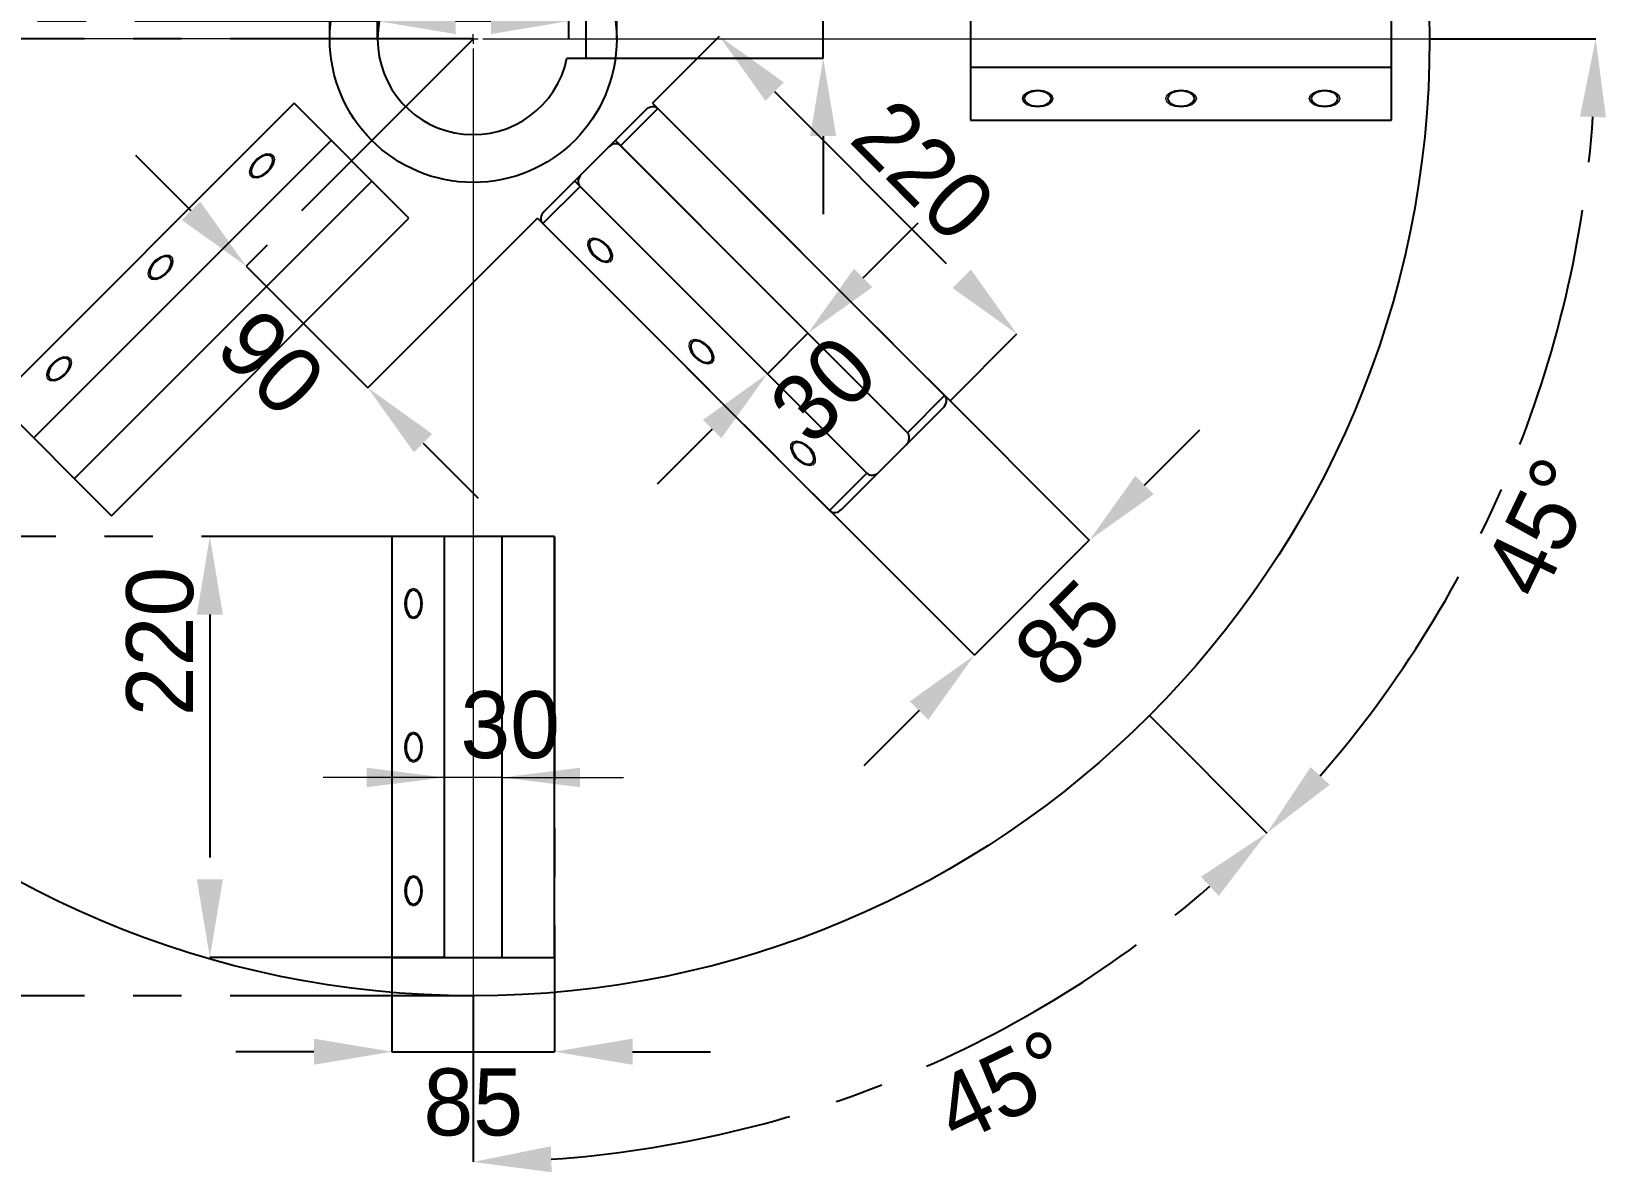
# Model space of a CAD drawing. Header units: millimetres. Extents: x 0 to 4200, y 0 to 2970.
# Drawn here: x 2613 to 3443, y 1258 to 1854 of the extents above; entities that cross this region are included whole.
import ezdxf

# ---------------------------------------------------------------- set-up
doc = ezdxf.new("R2010")
doc.units = ezdxf.units.MM
doc.header["$LTSCALE"] = 10
doc.header["$PDSIZE"] = -1
doc.linetypes.add('CENTERX2', pattern=[20.32, 12.7, -2.54, 2.54, -2.54])
doc.styles.add('SLDTEXTSTYLE0', font='')
doc.styles.add('SLDTEXTSTYLE2', font='')
doc.styles.get('SLDTEXTSTYLE0').set_extended_font_data('汉仪长仿宋体')
doc.styles.get('SLDTEXTSTYLE2').set_extended_font_data('长仿宋体')
doc.dimstyles.new('SLDDIMSTYLE0', dxfattribs={"dimtxt": 35, "dimasz": 40.8, "dimexe": 0, "dimexo": 0.0625, "dimgap": 8.75, "dimtad": 2, "dimrnd": 1e-09, "dimzin": 12, "dimdsep": 46, "dimtxsty": 'SLDTEXTSTYLE0', "dimsah": 1, "dimcen": 0.09, "dimadec": 0, "dimazin": 3, "dimtfac": 1, "dimtofl": 0, "dimtmove": 0, "dimatfit": 3, "dimfxl": 1, "dimfrac": 2, "dimtolj": 1, "dimtzin": 12, "dimarcsym": 0})
doc.dimstyles.new('SLDDIMSTYLE1', dxfattribs={"dimtxt": 35, "dimasz": 40.8, "dimexe": 0, "dimexo": 0.0625, "dimgap": -8.75, "dimtad": 2, "dimrnd": 1e-09, "dimzin": 12, "dimdsep": 46, "dimtxsty": 'SLDTEXTSTYLE0', "dimsah": 1, "dimcen": 0.09, "dimadec": 0, "dimazin": 3, "dimtfac": 1, "dimtmove": 0, "dimatfit": 0, "dimfxl": 1, "dimfrac": 2, "dimtolj": 1, "dimarcsym": 0})
doc.dimstyles.new('SLDDIMSTYLE2', dxfattribs={"dimtxt": 35, "dimasz": 40.8, "dimexe": 0, "dimexo": 0.0625, "dimgap": 8.75, "dimtad": 2, "dimrnd": 1e-09, "dimzin": 12, "dimdsep": 46, "dimtxsty": 'SLDTEXTSTYLE0', "dimsah": 1, "dimcen": 0.09, "dimadec": 0, "dimazin": 3, "dimtfac": 1, "dimtmove": 0, "dimatfit": 0, "dimfxl": 1, "dimfrac": 2, "dimtolj": 1, "dimtzin": 12, "dimarcsym": 0})
doc.dimstyles.new('SLDDIMSTYLE3', dxfattribs={"dimtxt": 35, "dimasz": 40.8, "dimexe": 0, "dimexo": 0.0625, "dimgap": 8.75, "dimtad": 2, "dimdec": 4, "dimlfac": 10, "dimzin": 12, "dimdsep": 46, "dimtxsty": 'SLDTEXTSTYLE0', "dimsah": 1, "dimcen": 0.09, "dimazin": 3, "dimtfac": 1, "dimtofl": 0, "dimtmove": 0, "dimatfit": 3, "dimfxl": 1, "dimfrac": 2, "dimtolj": 1, "dimtzin": 12, "dimarcsym": 0})
doc.dimstyles.new('SLDDIMSTYLE4', dxfattribs={"dimtxt": 35, "dimasz": 40.8, "dimexe": 0, "dimexo": 0.0625, "dimgap": 8.75, "dimtad": 2, "dimrnd": 1e-09, "dimzin": 12, "dimdsep": 46, "dimtxsty": 'SLDTEXTSTYLE0', "dimsah": 1, "dimcen": 0.09, "dimadec": 0, "dimazin": 3, "dimtol": 1, "dimtfac": 1, "dimtofl": 0, "dimtmove": 0, "dimatfit": 3, "dimfxl": 1, "dimfrac": 2, "dimtolj": 1, "dimarcsym": 0})

# ---------------------------------------------------------------- blocks, each defined once
blk = doc.blocks.new('_D')
at = {"color": 0, "linetype": 'CENTERX2', "lineweight": -2}
for p, q in [((2844.2, 2350.44), (2244.26, 2350.44)), ((2244.26, 1391.24), (2244.26, 2309.64)), ((2844.2, 1350.44), (2244.26, 1350.44))]:
    blk.add_line(p, q, dxfattribs=at)
at = {"color": 0, "linetype": 'CENTERX2'}
for points in [[(2237.46, 2309.64), (2251.06, 2309.64), (2244.26, 2350.44)], [(2237.46, 1391.24), (2251.06, 1391.24), (2244.26, 1350.44)]]:
    blk.add_solid(points, dxfattribs=at)
at = {"layer": 'Defpoints', "color": 0, "linetype": 'CENTERX2'}
for p in [(2244.26, 2350.44), (2844.26, 2350.44), (2844.26, 1350.44)]:
    blk.add_point(p, dxfattribs=at)
at = {"color": 0, "linetype": 'CENTERX2', "lineweight": 18, "insert": (2200.51, 1836.9), "char_height": 35, "attachment_point": 2, "rotation": 90, "style": 'SLDTEXTSTYLE2'}
blk.add_mtext('\\A1;%%C1000±0', dxfattribs=at)
blk = doc.blocks.new('_D_1')
at = {"color": 0, "linetype": 'CENTERX2', "lineweight": -2}
for p, q in [((2919.17, 2110.51), (2786.67, 2110.51)), ((2786.67, 2110.51), (2786.67, 2058.01)), ((2919.17, 2058.01), (2919.17, 2110.51)), ((2786.67, 2058.01), (2919.17, 2058.01)), ((2769.26, 1850.5), (2769.26, 2049.26)), ((2810.06, 2049.26), (2878.46, 2049.26)), ((2919.26, 1850.5), (2919.26, 2049.26))]:
    blk.add_line(p, q, dxfattribs=at)
at = {"color": 0, "linetype": 'CENTERX2'}
for points in [[(2810.06, 2056.06), (2810.06, 2042.46), (2769.26, 2049.26)], [(2878.46, 2056.06), (2878.46, 2042.46), (2919.26, 2049.26)]]:
    blk.add_solid(points, dxfattribs=at)
at = {"layer": 'Defpoints', "color": 0, "linetype": 'CENTERX2'}
for p in [(2919.26, 2049.26), (2769.26, 1850.44), (2919.26, 1850.44)]:
    blk.add_point(p, dxfattribs=at)
at = {"color": 0, "linetype": 'CENTERX2', "lineweight": 18, "insert": (2852.92, 2101.76), "char_height": 35, "attachment_point": 2, "style": 'SLDTEXTSTYLE2'}
blk.add_mtext('\\A1;%%C150', dxfattribs=at)
blk = doc.blocks.new('_D_2')
at = {"color": 7, "linetype": 'Continuous', "lineweight": 18, "true_color": 0xffffff}
for p, q in [((2829.26, 1590.44), (2829.26, 1444.53)), ((2859.26, 1590.44), (2859.26, 1444.53)), ((2829.26, 1464.53), (2765.76, 1464.53)), ((2859.26, 1464.53), (2829.26, 1464.53)), ((2859.26, 1464.53), (2922.76, 1464.53))]:
    blk.add_line(p, q, dxfattribs=at)
for points in [[(2829.26, 1464.53), (2788.46, 1469.61), (2788.46, 1459.45)], [(2859.26, 1464.53), (2900.06, 1459.45), (2900.06, 1469.61)]]:
    blk.add_solid(points, dxfattribs=at)
at = {"color": 7, "linetype": 'Continuous', "lineweight": 18, "true_color": 0xffffff, "insert": (2837.56, 1509.65), "char_height": 35, "attachment_point": 1, "style": 'SLDTEXTSTYLE0'}
blk.add_mtext('30', dxfattribs=at)
blk = doc.blocks.new('_D_3')
at = {"color": 0, "linetype": 'CENTERX2', "lineweight": -2}
for p, q in [((2829.2, 1590.44), (2706.57, 1590.44)), ((2706.57, 1549.64), (2706.57, 1411.24)), ((2829.2, 1370.44), (2706.57, 1370.44))]:
    blk.add_line(p, q, dxfattribs=at)
at = {"color": 0, "linetype": 'CENTERX2'}
for points in [[(2699.77, 1549.64), (2713.37, 1549.64), (2706.57, 1590.44)], [(2699.77, 1411.24), (2713.37, 1411.24), (2706.57, 1370.44)]]:
    blk.add_solid(points, dxfattribs=at)
at = {"layer": 'Defpoints', "color": 0, "linetype": 'CENTERX2'}
for p in [(2829.26, 1590.44), (2706.57, 1370.44), (2829.26, 1370.44)]:
    blk.add_point(p, dxfattribs=at)
at = {"color": 0, "linetype": 'CENTERX2', "lineweight": 18, "insert": (2662.82, 1535.57), "char_height": 35, "attachment_point": 2, "rotation": 90, "style": 'SLDTEXTSTYLE0'}
blk.add_mtext('\\A1;220', dxfattribs=at)
blk = doc.blocks.new('_D_4')
at = {"color": 0, "linetype": 'CENTERX2', "lineweight": -2}
for p, q in [((2844.2, 1850.44), (2491.76, 1850.44)), ((2491.76, 1809.64), (2491.76, 1631.24)), ((2829.2, 1590.44), (2491.76, 1590.44))]:
    blk.add_line(p, q, dxfattribs=at)
at = {"color": 0, "linetype": 'CENTERX2'}
for points in [[(2484.96, 1809.64), (2498.56, 1809.64), (2491.76, 1850.44)], [(2484.96, 1631.24), (2498.56, 1631.24), (2491.76, 1590.44)]]:
    blk.add_solid(points, dxfattribs=at)
at = {"layer": 'Defpoints', "color": 0, "linetype": 'CENTERX2'}
for p in [(2844.26, 1850.44), (2491.76, 1590.44), (2829.26, 1590.44)]:
    blk.add_point(p, dxfattribs=at)
at = {"color": 0, "linetype": 'CENTERX2', "lineweight": 18, "insert": (2448.01, 1707.03), "char_height": 35, "attachment_point": 2, "rotation": 90, "style": 'SLDTEXTSTYLE0'}
blk.add_mtext('\\A1;260', dxfattribs=at)
blk = doc.blocks.new('_D_5')
at = {"color": 0, "linetype": 'CENTERX2', "lineweight": -2}
for p, q in [((2801.76, 1590.37), (2801.76, 1321.24)), ((2886.76, 1590.37), (2886.76, 1321.24)), ((2760.96, 1321.24), (2720.16, 1321.24)), ((2801.76, 1321.24), (2886.76, 1321.24)), ((2927.56, 1321.24), (2968.36, 1321.24))]:
    blk.add_line(p, q, dxfattribs=at)
at = {"color": 0, "linetype": 'CENTERX2'}
for points in [[(2760.96, 1328.04), (2760.96, 1314.44), (2801.76, 1321.24)], [(2927.56, 1328.04), (2927.56, 1314.44), (2886.76, 1321.24)]]:
    blk.add_solid(points, dxfattribs=at)
at = {"layer": 'Defpoints', "color": 0, "linetype": 'CENTERX2'}
for p in [(2801.76, 1590.44), (2886.76, 1590.44), (2886.76, 1321.24)]:
    blk.add_point(p, dxfattribs=at)
at = {"color": 0, "linetype": 'CENTERX2', "lineweight": 18, "insert": (2844.26, 1312.49), "char_height": 35, "attachment_point": 2, "style": 'SLDTEXTSTYLE0'}
blk.add_mtext('\\A1;85', dxfattribs=at)
blk = doc.blocks.new('_D_6')
at = {"color": 0, "linetype": 'CENTERX2', "lineweight": -2}
for p, q in [((3027.21, 1901.24), (3027.21, 1989.69)), ((2903.31, 1860.44), (3027.21, 1860.44)), ((3027.21, 1840.44), (3027.21, 1860.44)), ((2903.31, 1840.44), (3027.21, 1840.44)), ((3027.21, 1799.64), (3027.21, 1758.84))]:
    blk.add_line(p, q, dxfattribs=at)
at = {"color": 0, "linetype": 'CENTERX2'}
for points in [[(3020.41, 1901.24), (3034.01, 1901.24), (3027.21, 1860.44)], [(3020.41, 1799.64), (3034.01, 1799.64), (3027.21, 1840.44)]]:
    blk.add_solid(points, dxfattribs=at)
at = {"layer": 'Defpoints', "color": 0, "linetype": 'CENTERX2'}
for p in [(2903.25, 1860.44), (2903.25, 1840.44), (3027.21, 1840.44)]:
    blk.add_point(p, dxfattribs=at)
at = {"color": 0, "linetype": 'CENTERX2', "lineweight": 18, "insert": (3035.96, 1965.86), "char_height": 35, "attachment_point": 2, "rotation": 90, "style": 'SLDTEXTSTYLE0'}
blk.add_mtext('\\A1;20', dxfattribs=at)
blk = doc.blocks.new('_D_8')
at = {"color": 0, "linetype": 'CENTERX2', "lineweight": -2}
for p, q in [((3197.86, 1496.84), (3259.19, 1435.5)), ((2844.26, 1350.37), (2844.26, 1263.63))]:
    blk.add_line(p, q, dxfattribs=at)
blk.add_arc((2844.26, 1850.44), 586.81, 273.98452, 311.01548, dxfattribs=at)
at = {"color": 0, "linetype": 'CENTERX2'}
for points in [[(3224.72, 1412.64), (3234, 1402.7), (3259.19, 1435.5)], [(2885.27, 1258.25), (2884.8, 1271.84), (2844.26, 1263.63)]]:
    blk.add_solid(points, dxfattribs=at)
at = {"layer": 'Defpoints', "color": 0, "linetype": 'CENTERX2'}
for p in [(2844.26, 2350.44), (2490.7, 2203.99), (3197.81, 1496.88), (2844.26, 1350.44), (2996.13, 1283.62)]:
    blk.add_point(p, dxfattribs=at)
at = {"color": 0, "linetype": 'CENTERX2', "lineweight": 18, "insert": (3081.67, 1303.8), "char_height": 35, "attachment_point": 1, "rotation": 25.60084, "style": 'SLDTEXTSTYLE0'}
blk.add_mtext('\\A1;45°', dxfattribs=at)
blk = doc.blocks.new('_D_9')
at = {"color": 0, "linetype": 'CENTERX2', "lineweight": -2}
for p, q in [((3344.32, 1850.44), (3431.06, 1850.44)), ((3197.86, 1496.84), (3259.19, 1435.5))]:
    blk.add_line(p, q, dxfattribs=at)
blk.add_arc((2844.26, 1850.44), 586.81, 318.98452, 356.01548, dxfattribs=at)
at = {"color": 0, "linetype": 'CENTERX2'}
for points in [[(3422.85, 1809.9), (3436.44, 1809.42), (3431.06, 1850.44)], [(3291.99, 1460.7), (3282.05, 1469.98), (3259.19, 1435.5)]]:
    blk.add_solid(points, dxfattribs=at)
at = {"layer": 'Defpoints', "color": 0, "linetype": 'CENTERX2'}
for p in [(2490.7, 2203.99), (2344.26, 1850.44), (3344.26, 1850.44), (3411.07, 1698.56), (3197.81, 1496.88)]:
    blk.add_point(p, dxfattribs=at)
at = {"color": 0, "linetype": 'CENTERX2', "lineweight": 18, "insert": (3370.75, 1571.18), "char_height": 35, "attachment_point": 1, "rotation": 64.18354, "style": 'SLDTEXTSTYLE0'}
blk.add_mtext('\\A1;45°', dxfattribs=at)
blk = doc.blocks.new('_D_10')
at = {"color": 0, "linetype": 'CENTERX2', "lineweight": -2}
for p, q in [((2937.99, 1816.8), (3166.34, 1588.46)), ((2877.89, 1756.7), (3106.23, 1528.36)), ((3195.19, 1617.31), (3224.04, 1646.16)), ((3166.34, 1588.46), (3106.23, 1528.36)), ((3077.38, 1499.51), (3048.53, 1470.66))]:
    blk.add_line(p, q, dxfattribs=at)
at = {"color": 0, "linetype": 'CENTERX2'}
for points in [[(3190.38, 1622.12), (3199.99, 1612.5), (3166.34, 1588.46)], [(3072.57, 1504.32), (3082.19, 1494.7), (3106.23, 1528.36)]]:
    blk.add_solid(points, dxfattribs=at)
at = {"layer": 'Defpoints', "color": 0, "linetype": 'CENTERX2'}
for p in [(2937.95, 1816.85), (2877.85, 1756.74), (3106.23, 1528.36)]:
    blk.add_point(p, dxfattribs=at)
at = {"color": 0, "linetype": 'CENTERX2', "lineweight": 18, "insert": (3142.47, 1552.22), "char_height": 35, "attachment_point": 2, "rotation": 45, "style": 'SLDTEXTSTYLE0'}
blk.add_mtext('\\A1;85', dxfattribs=at)
blk = doc.blocks.new('_D_11')
at = {"color": 0, "linetype": 'CENTERX2', "lineweight": -2}
for p, q in [((2937.99, 1816.89), (2972.92, 1851.82)), ((3001.77, 1822.97), (3099.64, 1725.11)), ((3093.56, 1661.33), (3128.49, 1696.26))]:
    blk.add_line(p, q, dxfattribs=at)
at = {"color": 0, "linetype": 'CENTERX2'}
for points in [[(3006.58, 1827.78), (2996.97, 1818.17), (2972.92, 1851.82)], [(3104.45, 1729.92), (3094.83, 1720.3), (3128.49, 1696.26)]]:
    blk.add_solid(points, dxfattribs=at)
at = {"layer": 'Defpoints', "color": 0, "linetype": 'CENTERX2'}
for p in [(2937.95, 1816.85), (3128.49, 1696.26), (3093.51, 1661.28)]:
    blk.add_point(p, dxfattribs=at)
at = {"color": 0, "linetype": 'CENTERX2', "lineweight": 18, "insert": (3092.22, 1794.4), "char_height": 35, "attachment_point": 2, "rotation": 315, "style": 'SLDTEXTSTYLE0'}
blk.add_mtext('\\A1;220', dxfattribs=at)
blk = doc.blocks.new('_D_12')
at = {"color": 0, "linetype": 'CENTERX2', "lineweight": -2}
for p, q in [((2844.21, 1850.39), (2725.56, 1731.74)), ((2696.71, 1760.59), (2667.86, 1789.44)), ((2877.8, 1756.7), (2789.2, 1668.1)), ((2725.56, 1731.74), (2789.2, 1668.1)), ((2818.05, 1639.25), (2846.9, 1610.4))]:
    blk.add_line(p, q, dxfattribs=at)
at = {"color": 0, "linetype": 'CENTERX2'}
for points in [[(2701.52, 1765.39), (2691.9, 1755.78), (2725.56, 1731.74)], [(2822.86, 1644.05), (2813.24, 1634.44), (2789.2, 1668.1)]]:
    blk.add_solid(points, dxfattribs=at)
at = {"layer": 'Defpoints', "color": 0, "linetype": 'CENTERX2'}
for p in [(2844.26, 1850.44), (2877.85, 1756.74), (2789.2, 1668.1)]:
    blk.add_point(p, dxfattribs=at)
at = {"color": 0, "linetype": 'CENTERX2', "lineweight": 18, "insert": (2751.19, 1693.73), "char_height": 35, "attachment_point": 2, "rotation": 315, "style": 'SLDTEXTSTYLE0'}
blk.add_mtext('\\A1;90', dxfattribs=at)
blk = doc.blocks.new('_D_13')
at = {"color": 0, "linetype": 'CENTERX2', "lineweight": -2}
for p, q in [((2918.55, 1797.36), (3019.24, 1696.67)), ((2897.34, 1776.15), (2998.03, 1675.45)), ((3048.09, 1725.52), (3076.94, 1754.37)), ((3019.24, 1696.67), (2998.03, 1675.45)), ((2969.18, 1646.6), (2940.33, 1617.75))]:
    blk.add_line(p, q, dxfattribs=at)
at = {"color": 0, "linetype": 'CENTERX2'}
for points in [[(3043.28, 1730.33), (3052.9, 1720.71), (3019.24, 1696.67)], [(2964.37, 1651.41), (2973.99, 1641.8), (2998.03, 1675.45)]]:
    blk.add_solid(points, dxfattribs=at)
at = {"layer": 'Defpoints', "color": 0, "linetype": 'CENTERX2'}
for p in [(2918.5, 1797.4), (2897.29, 1776.19), (2998.03, 1675.45)]:
    blk.add_point(p, dxfattribs=at)
at = {"color": 0, "linetype": 'CENTERX2', "lineweight": 18, "insert": (3014.82, 1679.87), "char_height": 35, "attachment_point": 2, "rotation": 45, "style": 'SLDTEXTSTYLE0'}
blk.add_mtext('\\A1;30', dxfattribs=at)
blk = doc.blocks.new('_D_14')
at = {"color": 0, "linetype": 'CENTERX2', "lineweight": -2}
for p, q in [((2794.26, 1859.75), (2544.29, 1859.75)), ((2794.26, 1850.5), (2794.26, 1859.75)), ((2853.46, 1859.75), (2835.06, 1859.75)), ((2894.26, 1850.5), (2894.26, 1859.75))]:
    blk.add_line(p, q, dxfattribs=at)
at = {"color": 0, "linetype": 'CENTERX2'}
for points in [[(2835.06, 1866.55), (2835.06, 1852.95), (2794.26, 1859.75)], [(2853.46, 1866.55), (2853.46, 1852.95), (2894.26, 1859.75)]]:
    blk.add_solid(points, dxfattribs=at)
at = {"layer": 'Defpoints', "color": 0, "linetype": 'CENTERX2'}
for p in [(2894.26, 1859.75), (2794.26, 1850.44), (2894.26, 1850.44)]:
    blk.add_point(p, dxfattribs=at)
at = {"color": 0, "linetype": 'CENTERX2', "lineweight": 18, "insert": (2648.87, 1903.5), "char_height": 35, "attachment_point": 2, "style": 'SLDTEXTSTYLE2'}
blk.add_mtext('\\A1;%%C100±0', dxfattribs=at)
blk = doc.blocks.new('SW_CENTERMARKSYMBOL_0')
at = {"color": 0, "linetype": 'Continuous', "lineweight": 18}
for p, q in [((-5, 0), (-502.5, 0)), ((0, 0), (-2.5, 0)), ((0, 0), (0, 2.5)), ((0, 0), (0, -2.5)), ((0, 0), (2.5, 0)), ((5, 0), (502.5, 0)), ((0, -5), (0, -502.5))]:
    blk.add_line(p, q, dxfattribs=at)

msp = doc.modelspace()

# ---------------------------------------------------------------- linework, layer by layer
for p, q in [((3104.257871, 1892.935783), (3104.257871, 1807.935783)), ((3324.257871, 1807.935783), (3324.257871, 1892.935783)), ((2903.247666, 1840.435783), (2903.247666, 1860.435783)), ((2893.247666, 1840.435783), (2903.247666, 1840.435783)), ((3324.257871, 1835.435783), (3104.257871, 1835.435783)), ((2750.566222, 1816.848211), (2595.00273, 1661.284719)), ((2810.670299, 1756.744134), (2750.566222, 1816.848211)), ((2934.517137, 1813.415828), (2881.277825, 1760.176517)), ((2940.777946, 1814.019784), (2921.33251, 1794.574347)), ((3090.684584, 1664.113146), (2940.777946, 1814.019784)), ((3104.257871, 1807.935783), (3324.257871, 1807.935783)), ((2614.448167, 1641.839282), (2770.011659, 1797.402774)), ((2921.33251, 1794.574347), (3071.239148, 1644.667709)), ((2791.224862, 1776.189571), (2635.66137, 1620.626079)), ((2900.119307, 1773.361144), (2880.67387, 1753.915707)), ((3050.025944, 1623.454506), (2900.119307, 1773.361144)), ((2655.106807, 1601.180642), (2810.670299, 1756.744134)), ((2880.67387, 1753.915707), (3030.580508, 1604.00907)), ((2595.00273, 1661.284719), (2655.106807, 1601.180642)), ((3071.239148, 1644.667709), (3090.684584, 1664.113146)), ((3036.841317, 1604.613025), (3090.080629, 1657.852336)), ((3030.580508, 1604.00907), (3050.025944, 1623.454506)), ((2801.757871, 1590.435783), (2801.757871, 1370.435783)), ((2886.757871, 1590.435783), (2801.757871, 1590.435783)), ((2829.257871, 1370.435783), (2829.257871, 1590.435783)), ((2859.257871, 1590.435783), (2859.257871, 1370.435783)), ((2886.757871, 1370.435783), (2886.757871, 1590.435783)), ((2801.757871, 1370.435783), (2886.757871, 1370.435783))]:
    msp.add_line(p, q)
at = {"color": 7, "linetype": 'Continuous', "lineweight": 18, "flags": 128}
for points in [[(3131.333469, 1819.266359), (3131.942432, 1821.000769), (3133.676614, 1822.47113), (3136.272001, 1823.453594), (3139.333469, 1823.79859), (3142.394936, 1823.453594), (3144.990323, 1822.47113), (3146.724505, 1821.000769), (3147.333469, 1819.266359), (3146.724505, 1817.53195), (3144.990323, 1816.061588), (3142.394936, 1815.079124), (3139.333469, 1814.734129), (3136.272001, 1815.079124), (3133.676614, 1816.061588), (3131.942432, 1817.53195), (3131.333469, 1819.266359)], [(3206.333469, 1819.266359), (3206.942432, 1821.000769), (3208.676614, 1822.47113), (3211.272001, 1823.453594), (3214.333469, 1823.79859), (3217.394936, 1823.453594), (3219.990323, 1822.47113), (3221.724505, 1821.000769), (3222.333469, 1819.266359), (3221.724505, 1817.53195), (3219.990323, 1816.061588), (3217.394936, 1815.079124), (3214.333469, 1814.734129), (3211.272001, 1815.079124), (3208.676614, 1816.061588), (3206.942432, 1817.53195), (3206.333469, 1819.266359)], [(3281.333469, 1819.266359), (3281.942432, 1821.000769), (3283.676614, 1822.47113), (3286.272001, 1823.453594), (3289.333469, 1823.79859), (3292.394936, 1823.453594), (3294.990323, 1822.47113), (3296.724505, 1821.000769), (3297.333469, 1819.266359), (3296.724505, 1817.53195), (3294.990323, 1816.061588), (3292.394936, 1815.079124), (3289.333469, 1814.734129), (3286.272001, 1815.079124), (3283.676614, 1816.061588), (3281.942432, 1817.53195), (3281.333469, 1819.266359)], [(2733.829412, 1789.664319), (2736.31746, 1790.518809), (2738.426725, 1790.394197), (2739.83609, 1789.309455), (2740.330994, 1787.429724), (2739.83609, 1785.041177), (2738.426725, 1782.507448), (2736.31746, 1780.214275), (2733.829412, 1778.510772), (2731.341365, 1777.656283), (2729.2321, 1777.780895), (2727.822735, 1778.865637), (2727.327831, 1780.745368), (2727.822735, 1783.133915), (2729.2321, 1785.667643), (2731.341365, 1787.960816), (2733.829412, 1789.664319)], [(2905.029334, 1740.007324), (2904.174845, 1742.495372), (2904.299457, 1744.604636), (2905.384199, 1746.014002), (2907.263929, 1746.508906), (2909.652476, 1746.014002), (2912.186205, 1744.604636), (2914.479378, 1742.495372), (2916.182881, 1740.007324), (2917.037371, 1737.519277), (2916.912759, 1735.410012), (2915.828017, 1734.000647), (2913.948286, 1733.505743), (2911.559739, 1734.000647), (2909.02601, 1735.410012), (2906.732837, 1737.519277), (2905.029334, 1740.007324)], [(2680.796404, 1736.631311), (2683.284451, 1737.4858), (2685.393716, 1737.361188), (2686.803082, 1736.276446), (2687.297985, 1734.396716), (2686.803082, 1732.008169), (2685.393716, 1729.47444), (2683.284451, 1727.181267), (2680.796404, 1725.477764), (2678.308356, 1724.623274), (2676.199092, 1724.747886), (2674.789726, 1725.832628), (2674.294823, 1727.712359), (2674.789726, 1730.100906), (2676.199092, 1732.634635), (2678.308356, 1734.927808), (2680.796404, 1736.631311)], [(2958.062343, 1686.974316), (2957.207853, 1689.462363), (2957.332465, 1691.571628), (2958.417207, 1692.980994), (2960.296938, 1693.475897), (2962.685485, 1692.980994), (2965.219214, 1691.571628), (2967.512387, 1689.462363), (2969.21589, 1686.974316), (2970.070379, 1684.486268), (2969.945768, 1682.377004), (2968.861025, 1680.967638), (2966.981295, 1680.472735), (2964.592748, 1680.967638), (2962.059019, 1682.377004), (2959.765846, 1684.486268), (2958.062343, 1686.974316)], [(2627.763395, 1683.598302), (2630.251443, 1684.452792), (2632.360707, 1684.32818), (2633.770073, 1683.243438), (2634.264976, 1681.363707), (2633.770073, 1678.97516), (2632.360707, 1676.441431), (2630.251443, 1674.148258), (2627.763395, 1672.444755), (2625.275348, 1671.590266), (2623.166083, 1671.714878), (2621.756718, 1672.79962), (2621.261814, 1674.67935), (2621.756718, 1677.067897), (2623.166083, 1679.601626), (2625.275348, 1681.894799), (2627.763395, 1683.598302)], [(3011.095351, 1633.941307), (3010.240862, 1636.429355), (3010.365474, 1638.538619), (3011.450216, 1639.947985), (3013.329947, 1640.442888), (3015.718494, 1639.947985), (3018.252222, 1638.538619), (3020.545395, 1636.429355), (3022.248898, 1633.941307), (3023.103388, 1631.45326), (3022.978776, 1629.343995), (3021.894034, 1627.934629), (3020.014303, 1627.439726), (3017.625756, 1627.934629), (3015.092028, 1629.343995), (3012.798854, 1631.45326), (3011.095351, 1633.941307)], [(2813.088447, 1563.360185), (2814.822857, 1562.751221), (2816.293218, 1561.017039), (2817.275682, 1558.421652), (2817.620678, 1555.360185), (2817.275682, 1552.298718), (2816.293218, 1549.703331), (2814.822857, 1547.969149), (2813.088447, 1547.360185), (2811.354038, 1547.969149), (2809.883676, 1549.703331), (2808.901212, 1552.298718), (2808.556217, 1555.360185), (2808.901212, 1558.421652), (2809.883676, 1561.017039), (2811.354038, 1562.751221), (2813.088447, 1563.360185)], [(2813.088447, 1488.360185), (2814.822857, 1487.751221), (2816.293218, 1486.017039), (2817.275682, 1483.421652), (2817.620678, 1480.360185), (2817.275682, 1477.298718), (2816.293218, 1474.703331), (2814.822857, 1472.969149), (2813.088447, 1472.360185), (2811.354038, 1472.969149), (2809.883676, 1474.703331), (2808.901212, 1477.298718), (2808.556217, 1480.360185), (2808.901212, 1483.421652), (2809.883676, 1486.017039), (2811.354038, 1487.751221), (2813.088447, 1488.360185)], [(2813.088447, 1413.360185), (2814.822857, 1412.751221), (2816.293218, 1411.017039), (2817.275682, 1408.421652), (2817.620678, 1405.360185), (2817.275682, 1402.298718), (2816.293218, 1399.703331), (2814.822857, 1397.969149), (2813.088447, 1397.360185), (2811.354038, 1397.969149), (2809.883676, 1399.703331), (2808.901212, 1402.298718), (2808.556217, 1405.360185), (2808.901212, 1408.421652), (2809.883676, 1411.017039), (2811.354038, 1412.751221), (2813.088447, 1413.360185)]]:
    msp.add_lwpolyline(points, dxfattribs=at)
at = {"flags": 128}
for points in [[(3139.333469, 1815.300657), (3140.891115, 1815.400086), (3142.370655, 1815.693385), (3143.697897, 1816.165849), (3144.806289, 1816.793785), (3145.640251, 1817.545706), (3146.157964, 1818.383908), (3146.333469, 1819.266359), (3146.157964, 1820.148811), (3145.640251, 1820.987013), (3144.806289, 1821.738934), (3143.697897, 1822.36687), (3142.370655, 1822.839333), (3140.891115, 1823.132633), (3139.333469, 1823.232061), (3137.775822, 1823.132633), (3136.296282, 1822.839333), (3134.96904, 1822.36687), (3133.860648, 1821.738934), (3133.026687, 1820.987013), (3132.508973, 1820.148811), (3132.333469, 1819.266359), (3132.508973, 1818.383908), (3133.026687, 1817.545706), (3133.860648, 1816.793785), (3134.96904, 1816.165849), (3136.296282, 1815.693385), (3137.775822, 1815.400086), (3139.333469, 1815.300657)], [(3214.333469, 1815.300657), (3215.891115, 1815.400086), (3217.370655, 1815.693385), (3218.697897, 1816.165849), (3219.806289, 1816.793785), (3220.640251, 1817.545706), (3221.157964, 1818.383908), (3221.333469, 1819.266359), (3221.157964, 1820.148811), (3220.640251, 1820.987013), (3219.806289, 1821.738934), (3218.697897, 1822.36687), (3217.370655, 1822.839333), (3215.891115, 1823.132633), (3214.333469, 1823.232061), (3212.775822, 1823.132633), (3211.296282, 1822.839333), (3209.96904, 1822.36687), (3208.860648, 1821.738934), (3208.026687, 1820.987013), (3207.508973, 1820.148811), (3207.333469, 1819.266359), (3207.508973, 1818.383908), (3208.026687, 1817.545706), (3208.860648, 1816.793785), (3209.96904, 1816.165849), (3211.296282, 1815.693385), (3212.775822, 1815.400086), (3214.333469, 1815.300657)], [(3289.333469, 1815.300657), (3290.891115, 1815.400086), (3292.370655, 1815.693385), (3293.697897, 1816.165849), (3294.806289, 1816.793785), (3295.640251, 1817.545706), (3296.157964, 1818.383908), (3296.333469, 1819.266359), (3296.157964, 1820.148811), (3295.640251, 1820.987013), (3294.806289, 1821.738934), (3293.697897, 1822.36687), (3292.370655, 1822.839333), (3290.891115, 1823.132633), (3289.333469, 1823.232061), (3287.775822, 1823.132633), (3286.296282, 1822.839333), (3284.96904, 1822.36687), (3283.860648, 1821.738934), (3283.026687, 1820.987013), (3282.508973, 1820.148811), (3282.333469, 1819.266359), (3282.508973, 1818.383908), (3283.026687, 1817.545706), (3283.860648, 1816.793785), (3284.96904, 1816.165849), (3286.296282, 1815.693385), (3287.775822, 1815.400086), (3289.333469, 1815.300657)], [(2738.77916, 1789.037293), (2738.031072, 1789.53718), (2737.072295, 1789.7638), (2735.950907, 1789.705789), (2734.723138, 1789.366055), (2733.450553, 1788.761635), (2732.196967, 1787.922836), (2731.025238, 1786.89172), (2729.994122, 1785.719992), (2729.155323, 1784.466405), (2728.550903, 1783.193821), (2728.21117, 1781.966052), (2728.153158, 1780.844663), (2728.379778, 1779.885886), (2728.879665, 1779.137798), (2729.627753, 1778.637911), (2730.58653, 1778.411292), (2731.707918, 1778.469303), (2732.935687, 1778.809037), (2734.208272, 1779.413457), (2735.461858, 1780.252255), (2736.633587, 1781.283371), (2737.664703, 1782.4551), (2738.503501, 1783.708687), (2739.107921, 1784.981271), (2739.447655, 1786.20904), (2739.505667, 1787.330428), (2739.279047, 1788.289205), (2738.77916, 1789.037293)], [(2905.65636, 1744.957072), (2905.156473, 1744.208984), (2904.929854, 1743.250207), (2904.987865, 1742.128819), (2905.327599, 1740.901049), (2905.932019, 1739.628465), (2906.770817, 1738.374879), (2907.801933, 1737.20315), (2908.973662, 1736.172034), (2910.227249, 1735.333235), (2911.499833, 1734.728815), (2912.727602, 1734.389082), (2913.84899, 1734.33107), (2914.807767, 1734.55769), (2915.555855, 1735.057577), (2916.055742, 1735.805665), (2916.282362, 1736.764442), (2916.22435, 1737.88583), (2915.884617, 1739.113599), (2915.280197, 1740.386183), (2914.441398, 1741.63977), (2913.410282, 1742.811499), (2912.238553, 1743.842615), (2910.984967, 1744.681413), (2909.712383, 1745.285833), (2908.484614, 1745.625567), (2907.363225, 1745.683579), (2906.404448, 1745.456959), (2905.65636, 1744.957072)], [(2685.746151, 1736.004285), (2684.998063, 1736.504172), (2684.039286, 1736.730791), (2682.917898, 1736.67278), (2681.690129, 1736.333046), (2680.417545, 1735.728626), (2679.163958, 1734.889828), (2677.992229, 1733.858712), (2676.961113, 1732.686983), (2676.122315, 1731.433396), (2675.517895, 1730.160812), (2675.178161, 1728.933043), (2675.12015, 1727.811655), (2675.346769, 1726.852878), (2675.846656, 1726.10479), (2676.594744, 1725.604903), (2677.553521, 1725.378283), (2678.67491, 1725.436295), (2679.902679, 1725.776028), (2681.175263, 1726.380448), (2682.42885, 1727.219247), (2683.600578, 1728.250363), (2684.631694, 1729.422092), (2685.470493, 1730.675678), (2686.074913, 1731.948262), (2686.414647, 1733.176031), (2686.472658, 1734.29742), (2686.246038, 1735.256197), (2685.746151, 1736.004285)], [(2958.689369, 1691.924063), (2958.189482, 1691.175975), (2957.962862, 1690.217198), (2958.020874, 1689.09581), (2958.360607, 1687.868041), (2958.965027, 1686.595457), (2959.803826, 1685.34187), (2960.834942, 1684.170141), (2962.006671, 1683.139025), (2963.260257, 1682.300227), (2964.532841, 1681.695807), (2965.76061, 1681.356073), (2966.881999, 1681.298062), (2967.840776, 1681.524681), (2968.588864, 1682.024568), (2969.088751, 1682.772656), (2969.31537, 1683.731433), (2969.257359, 1684.852822), (2968.917625, 1686.080591), (2968.313205, 1687.353175), (2967.474407, 1688.606761), (2966.443291, 1689.77849), (2965.271562, 1690.809606), (2964.017975, 1691.648405), (2962.745391, 1692.252825), (2961.517622, 1692.592558), (2960.396234, 1692.65057), (2959.437457, 1692.42395), (2958.689369, 1691.924063)], [(2632.713143, 1682.971276), (2631.965055, 1683.471163), (2631.006278, 1683.697783), (2629.884889, 1683.639771), (2628.65712, 1683.300038), (2627.384536, 1682.695618), (2626.13095, 1681.856819), (2624.959221, 1680.825703), (2623.928105, 1679.653974), (2623.089306, 1678.400388), (2622.484886, 1677.127804), (2622.145153, 1675.900035), (2622.087141, 1674.778646), (2622.313761, 1673.819869), (2622.813648, 1673.071781), (2623.561736, 1672.571894), (2624.520513, 1672.345275), (2625.641901, 1672.403286), (2626.86967, 1672.74302), (2628.142254, 1673.34744), (2629.395841, 1674.186238), (2630.56757, 1675.217354), (2631.598686, 1676.389083), (2632.437484, 1677.64267), (2633.041904, 1678.915254), (2633.381638, 1680.143023), (2633.439649, 1681.264411), (2633.21303, 1682.223188), (2632.713143, 1682.971276)], [(3011.722377, 1638.891055), (3011.22249, 1638.142967), (3010.995871, 1637.18419), (3011.053882, 1636.062801), (3011.393616, 1634.835032), (3011.998036, 1633.562448), (3012.836834, 1632.308862), (3013.86795, 1631.137133), (3015.039679, 1630.106017), (3016.293266, 1629.267218), (3017.56585, 1628.662798), (3018.793619, 1628.323065), (3019.915008, 1628.265053), (3020.873784, 1628.491673), (3021.621872, 1628.99156), (3022.121759, 1629.739648), (3022.348379, 1630.698425), (3022.290368, 1631.819813), (3021.950634, 1633.047582), (3021.346214, 1634.320166), (3020.507415, 1635.573753), (3019.4763, 1636.745482), (3018.304571, 1637.776598), (3017.050984, 1638.615396), (3015.7784, 1639.219816), (3014.550631, 1639.55955), (3013.429242, 1639.617561), (3012.470465, 1639.390942), (3011.722377, 1638.891055)], [(2817.054149, 1555.360185), (2816.954721, 1556.917832), (2816.661421, 1558.397371), (2816.188958, 1559.724614), (2815.561022, 1560.833005), (2814.809101, 1561.666967), (2813.970899, 1562.18468), (2813.088447, 1562.360185), (2812.205996, 1562.18468), (2811.367794, 1561.666967), (2810.615873, 1560.833005), (2809.987937, 1559.724614), (2809.515473, 1558.397371), (2809.222174, 1556.917832), (2809.122746, 1555.360185), (2809.222174, 1553.802538), (2809.515473, 1552.322999), (2809.987937, 1550.995756), (2810.615873, 1549.887365), (2811.367794, 1549.053403), (2812.205996, 1548.53569), (2813.088447, 1548.360185), (2813.970899, 1548.53569), (2814.809101, 1549.053403), (2815.561022, 1549.887365), (2816.188958, 1550.995756), (2816.661421, 1552.322999), (2816.954721, 1553.802538), (2817.054149, 1555.360185)], [(2817.054149, 1480.360185), (2816.954721, 1481.917832), (2816.661421, 1483.397371), (2816.188958, 1484.724614), (2815.561022, 1485.833005), (2814.809101, 1486.666967), (2813.970899, 1487.18468), (2813.088447, 1487.360185), (2812.205996, 1487.18468), (2811.367794, 1486.666967), (2810.615873, 1485.833005), (2809.987937, 1484.724614), (2809.515473, 1483.397371), (2809.222174, 1481.917832), (2809.122746, 1480.360185), (2809.222174, 1478.802538), (2809.515473, 1477.322999), (2809.987937, 1475.995756), (2810.615873, 1474.887365), (2811.367794, 1474.053403), (2812.205996, 1473.53569), (2813.088447, 1473.360185), (2813.970899, 1473.53569), (2814.809101, 1474.053403), (2815.561022, 1474.887365), (2816.188958, 1475.995756), (2816.661421, 1477.322999), (2816.954721, 1478.802538), (2817.054149, 1480.360185)], [(2817.054149, 1405.360185), (2816.954721, 1406.917832), (2816.661421, 1408.397371), (2816.188958, 1409.724614), (2815.561022, 1410.833005), (2814.809101, 1411.666967), (2813.970899, 1412.18468), (2813.088447, 1412.360185), (2812.205996, 1412.18468), (2811.367794, 1411.666967), (2810.615873, 1410.833005), (2809.987937, 1409.724614), (2809.515473, 1408.397371), (2809.222174, 1406.917832), (2809.122746, 1405.360185), (2809.222174, 1403.802538), (2809.515473, 1402.322999), (2809.987937, 1400.995756), (2810.615873, 1399.887365), (2811.367794, 1399.053403), (2812.205996, 1398.53569), (2813.088447, 1398.360185), (2813.970899, 1398.53569), (2814.809101, 1399.053403), (2815.561022, 1399.887365), (2816.188958, 1400.995756), (2816.661421, 1402.322999), (2816.954721, 1403.802538), (2817.054149, 1405.360185)]]:
    msp.add_lwpolyline(points, dxfattribs=at)
for radius in [500, 75]:
    msp.add_circle((2844.257871, 1850.435783), radius)
msp.add_arc((2844.257871, 1850.435783), 50, 11.536959033, 348.463040967)
for centre, major_axis, start_param, end_param in [((2937.345564, 1810.587401), (3.432383, 3.432383), 0, 1.5707963268), ((2917.900127, 1791.141965), (3.432383, 3.432383), 0, 1.5707963268), ((2903.551689, 1776.793526), (-3.432383, -3.432383), 4.7123889804, 6.2831853072), ((2884.106253, 1757.34809), (-3.432383, -3.432383), 4.7123889804, 6.2831853072), ((3087.252202, 1660.680763), (3.432383, 3.432383), 4.7123889804, 6.2831853072), ((3067.806765, 1641.235327), (3.432383, 3.432383), 4.7123889804, 6.2831853072), ((3053.458327, 1626.886889), (-3.432383, -3.432383), 0, 1.5707963268), ((3034.01289, 1607.441452), (-3.432383, -3.432383), 0, 1.5707963268)]:
    msp.add_ellipse(centre, major_axis=major_axis, ratio=0.8240419242, start_param=start_param, end_param=end_param)

# ---------------------------------------------------------------- block references
at = {"color": 1, "linetype": 'Continuous', "lineweight": 18}
msp.add_blockref('SW_CENTERMARKSYMBOL_0', (2844.257871, 1850.435783), dxfattribs=at)

# ---------------------------------------------------------------- dimensions: what is measured, and where the dimension line sits
at = {"color": 4, "linetype": 'CENTERX2', "lineweight": 18}
dim = msp.add_linear_dim(base=(2244.257871, 2350.435783), p1=(2844.257871, 1350.435783), p2=(2844.257871, 2350.435783), angle=90, text='%%C<>', dimstyle='SLDDIMSTYLE4', override={"dimtxsty": 'SLDTEXTSTYLE2'}, dxfattribs=at)
dim.commit()
dim.dimension.update_dxf_attribs({"geometry": '_D', "text_midpoint": (2244.257871, 1836.895038), "dimtype": 160})
for base, line1, line2, picture, middle in [((2996.134441, 1283.624706), ((2844.257871, 2350.435783), (2844.257871, 1350.435783)), ((3197.811261, 1496.882392), (2490.70448, 2203.989173)), '_D_8', (3097.816118, 1321.238744)), ((3411.068948, 1698.559212), ((3197.811261, 1496.882392), (2490.70448, 2203.989173)), ((3344.257871, 1850.435783), (2344.257871, 1850.435783)), '_D_9', (3372.49695, 1594.887813))]:
    dim = msp.add_angular_dim_2l(base=base, line1=line1, line2=line2, dimstyle='SLDDIMSTYLE3', dxfattribs=at)
    dim.commit()
    dim.dimension.update_dxf_attribs({"geometry": picture, "text_midpoint": middle, "dimtype": 162})
for base, p1, p2, dimstyle, picture, middle in [((2919.257871, 2049.255392), (2769.257871, 1850.435783), (2919.257871, 1850.435783), 'SLDDIMSTYLE1', '_D_1', (2852.91713, 2049.255392)), ((2894.257871, 1859.751289), (2794.257871, 1850.435783), (2894.257871, 1850.435783), 'SLDDIMSTYLE4', '_D_14', (2648.874537, 1859.751289))]:
    dim = msp.add_linear_dim(base=base, p1=p1, p2=p2, text='%%C<>', dimstyle=dimstyle, override={"dimtxsty": 'SLDTEXTSTYLE2'}, dxfattribs=at)
    dim.commit()
    dim.dimension.update_dxf_attribs({"geometry": picture, "text_midpoint": middle, "dimtype": 160})
for base, p1, p2, angle, dimstyle, picture, middle in [((3027.212081, 1840.435783), (2903.247666, 1860.435783), (2903.247666, 1840.435783), 90, 'SLDDIMSTYLE2', '_D_6', (3027.212081, 1965.862706)), ((2491.764227, 1590.435783), (2844.257871, 1850.435783), (2829.257871, 1590.435783), 90, 'SLDDIMSTYLE0', '_D_4', (2491.764227, 1707.028099)), ((2789.196904, 1668.095595), (2844.257871, 1850.435783), (2877.845443, 1756.744134), 315, 'SLDDIMSTYLE2', '_D_12', (2757.377098, 1699.9154)), ((3128.488175, 1696.259883), (2937.949519, 1816.848211), (3093.513011, 1661.284719), 315, 'SLDDIMSTYLE0', '_D_11', (3061.284506, 1763.463553)), ((3106.231634, 1528.357943), (2937.949519, 1816.848211), (2877.845443, 1756.744134), 45, 'SLDDIMSTYLE2', '_D_10', (3136.283672, 1558.409982)), ((2998.026782, 1675.453668), (2918.504083, 1797.402774), (2897.290879, 1776.189571), 45, 'SLDDIMSTYLE2', '_D_13', (3008.633383, 1686.06027)), ((2706.566428, 1370.435783), (2829.257871, 1590.435783), (2829.257871, 1370.435783), 90, 'SLDDIMSTYLE0', '_D_3', (2706.566428, 1535.574789))]:
    dim = msp.add_linear_dim(base=base, p1=p1, p2=p2, angle=angle, dimstyle=dimstyle, dxfattribs=at)
    dim.commit()
    dim.dimension.update_dxf_attribs({"geometry": picture, "text_midpoint": middle, "dimtype": 160})
dim = msp.add_linear_dim(base=(2886.757871, 1321.238744), p1=(2801.757871, 1590.435783), p2=(2886.757871, 1590.435783), dimstyle='SLDDIMSTYLE2', dxfattribs=at)
dim.commit()
dim.dimension.update_dxf_attribs({"geometry": '_D_5', "text_midpoint": (2844.257871, 1321.238744), "dimtype": 160})
at = {"color": 7, "linetype": 'Continuous', "lineweight": 18, "true_color": 0xffffff}
dim = msp.add_linear_dim(base=(2829.257871, 1486.187426), p1=(2859.257871, 1590.435783), p2=(2829.257871, 1590.435783), dimstyle='SLDDIMSTYLE2', dxfattribs=at)
dim.commit()
dim.dimension.update_dxf_attribs({"geometry": '_D_2', "text_midpoint": (2852.91713, 1486.187426), "dimtype": 160})

doc.saveas('drawing.dxf')
